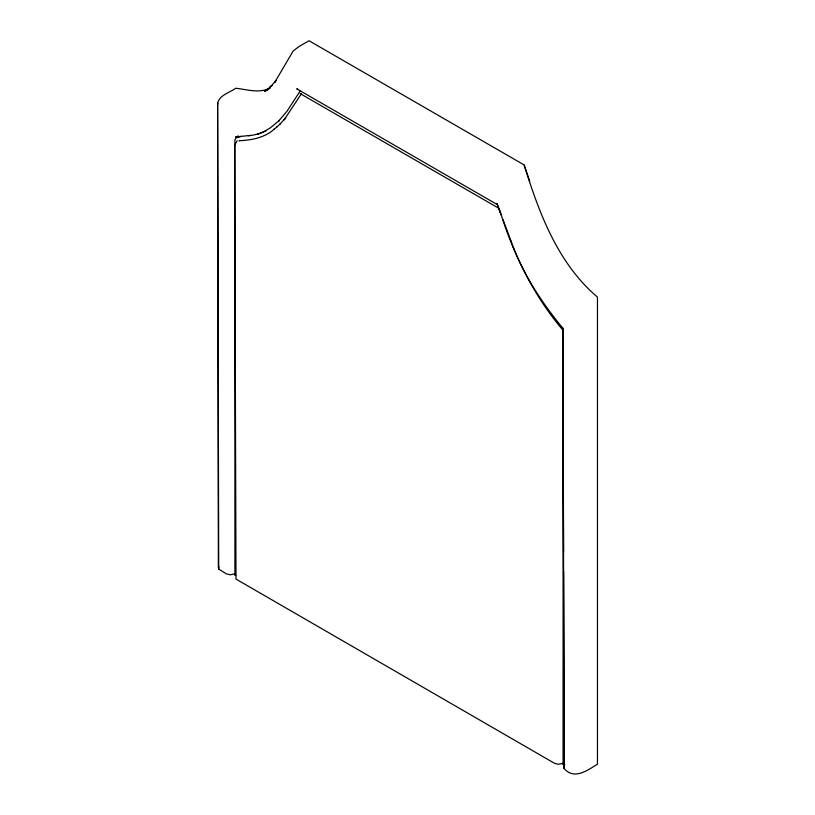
<?xml version="1.0" encoding="UTF-8"?>
<svg xmlns="http://www.w3.org/2000/svg" width="815" height="815" viewBox="0 0 815 815"><rect width="100%" height="100%" fill="white"/><g stroke="black" fill="none" stroke-linecap="round" stroke-linejoin="round"><path stroke-width="1.22" d="M217.544 105.267C217.34 95.579 229.555 92.849 235.708 88.244C247.139 89.416 259.404 93.868 270.285 87.847M235.382 573.75L230.309 574.799L226.438 573.892L218.715 569.104L218.838 566.527M564.296 765.978L564.174 768.555C574.422 780.393 587.554 770.134 597.456 764.236L597.456 297.108C557.817 263.377 539.143 213.245 524.137 164.936L309.038 40.75L298.697 46.72L293.135 51.06L274.533 82.661L276.163 80.349L269.673 87.633L272.067 85.412L265.099 91.168L268.196 89.09M235.718 575.441L234.903 574.972L235.229 574.432M564.826 764.725L563.267 764.816L563.42 763.91M300.45 90.577L286.941 111.309L278.598 121.129L279.402 120.396L270.305 127.884L263.978 131.684L257.509 134.373L258.406 134.129M237.226 140.7L234.761 144.826L234.628 146.924L235.993 579.078L554.628 763.37L558.489 764.276L563.562 763.227M301.377 93.806L284.068 119.917L285.759 117.727L279.993 124.043M276.988 126.814L280.329 123.88M274.044 129.239L277.324 126.641M274.258 129.178C264.508 137.817 251.55 140.231 238.989 140.73L239.885 140.475M267.289 89.681L264.58 91.433L269.745 88.458M265.985 130.848L259.364 133.538M238.428 136.013L235.596 136.971L253.271 135.107L258.467 133.813M241.24 136.329L235.983 138.041L234.903 139.722L234.903 574.972M248.208 135.759L250.511 135.535M298.422 89.579L296.721 88.804L497.395 204.657L500.563 212.807L496.875 203.485L497.395 204.657M300.99 94L300.246 93.644L498.556 208.141L501.368 215.333M562.829 328.088L564.174 768.555L563.623 571.356M513.358 247.353C524.992 277.131 542.749 303.812 562.951 328.353L563.573 552.275M502.957 219.469L513.633 248.055M510.71 240.68L510.954 241.311M500.339 212.236C513.766 255.136 533.957 295.988 563.084 330.36L563.084 764.45M524.137 164.936L529.77 181.439M218.715 569.104L217.605 102.873L218.359 567.902"/></g></svg>
